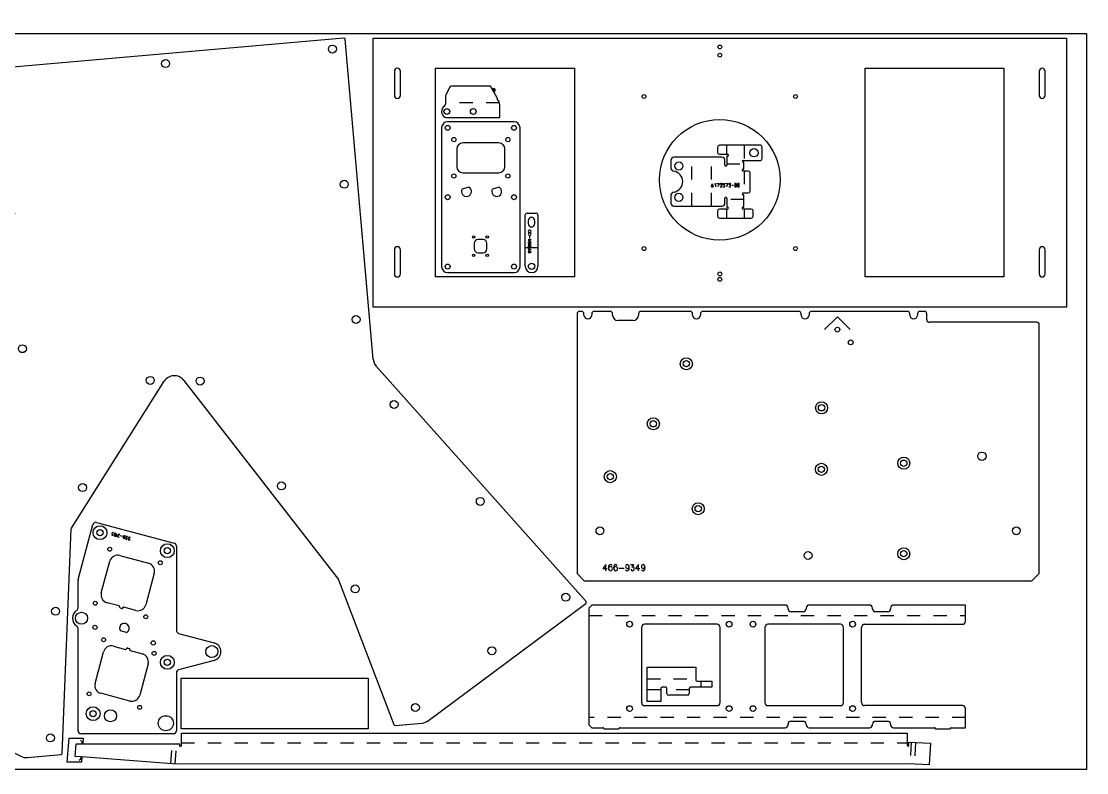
# Model space of a CAD drawing. Extents: x 2802 to 5850, y 680 to 1926.
# Drawn here: x 4084 to 5850, y 680 to 1926 of the extents above; entities that cross this region are included whole.
import ezdxf

# ---------------------------------------------------------------- set-up
doc = ezdxf.new("R2010")
doc.units = 0
doc.linetypes.add('DASHED', pattern=[43.935798, 21.967899, -21.967899])
doc.layers.get('0').update_dxf_attribs({"color": 1, "linetype": 'CONTINUOUS'})
doc.layers.add('DUMMY-LAYOUT', color=1, linetype='CONTINUOUS')
doc.layers.add('DUMMY-LAYOUT-SHEET', color=1, linetype='CONTINUOUS')

# ---------------------------------------------------------------- blocks, each defined once
blk = doc.blocks.new('BASE14-32ITEM01-5')
at = {"color": 1, "linetype": 'CONTINUOUS'}
for p, q in [((0, 446), (1149, 446)), ((0, 0), (0, 446)), ((1149, 446), (1149, 0)), ((35.2, 391), (35.2, 351)), ((45.2, 351), (45.2, 391)), ((103.5, 50), (103.5, 396)), ((103.5, 396), (333.5, 396)), ((333.5, 396), (333.5, 50)), ((815.5, 50), (815.5, 396)), ((815.5, 396), (1045.5, 396)), ((1045.5, 396), (1045.5, 50)), ((1103.8, 391), (1103.8, 351)), ((1113.8, 351), (1113.8, 391)), ((35.2, 95), (35.2, 55)), ((45.2, 55), (45.2, 95)), ((1103.8, 95), (1103.8, 55)), ((1113.8, 55), (1113.8, 95)), ((333.5, 50), (103.5, 50)), ((1045.5, 50), (815.5, 50)), ((1149, 0), (0, 0))]:
    blk.add_line(p, q, dxfattribs=at)
for centre, radius in [((574.5, 431.2), 3.17), ((574.5, 417.5), 3.17), ((448.99, 349.01), 3.17), ((700.01, 349.01), 3.17), ((574.5, 211.02), 100), ((448.99, 96.99), 3.17), ((700.01, 96.99), 3.17), ((574.5, 55), 3.17), ((574.5, 46), 3.17)]:
    blk.add_circle(centre, radius, dxfattribs=at)
for centre, start, end in [((40.2, 391), 0, 180), ((1108.8, 391), 0, 180), ((40.2, 351), 180, 0), ((1108.8, 351), 180, 0), ((40.2, 95), 0, 180), ((1108.8, 95), 0, 180), ((40.2, 55), 180, 0), ((1108.8, 55), 180, 0)]:
    blk.add_arc(centre, 5, start, end, dxfattribs=at)
blk = doc.blocks.new('4669349ITEM01-02')
at = {"color": 1, "linetype": 'CONTINUOUS'}
for p, q in [((0, 442.7), (0, 12)), ((7.5, 446.7), (4, 446.7)), ((11.5, 440.7), (11.5, 442.7)), ((24.5, 442.7), (24.5, 440.7)), ((55, 446.7), (28.5, 446.7)), ((59, 440.7), (59, 442.7)), ((102, 442.7), (102, 440.7)), ((187.5, 446.7), (106, 446.7)), ((191.5, 440.7), (191.5, 442.7)), ((204.5, 442.7), (204.5, 440.7)), ((367.5, 446.7), (208.5, 446.7)), ((371.5, 440.7), (371.5, 442.7)), ((384.5, 442.7), (384.5, 440.7)), ((547.5, 446.7), (388.5, 446.7)), ((551.5, 440.7), (551.5, 442.7)), ((564.5, 442.7), (564.5, 440.7)), ((575.7, 446.7), (568.5, 446.7)), ((579.7, 432.7), (579.7, 442.7)), ((93, 431.7), (68, 431.7)), ((762, 428.7), (583.7, 428.7)), ((766, 12), (766, 424.7)), ((0, 12), (12, 0)), ((12, 0), (754, 0)), ((754, 0), (766, 12))]:
    blk.add_line(p, q, dxfattribs=at)
at = {"color": 8, "linetype": 'CONTINUOUS'}
for p, q in [((431.5, 437.7132), (410.2868, 416.5)), ((452.7132, 416.5), (431.5, 437.7132)), ((47.689504, 26.882888), (42.927599, 20.216221)), ((42.927599, 20.216221), (50.070456, 20.216221)), ((47.689504, 16.882888), (47.689504, 26.882888)), ((69.594266, 21.168602), (78.165694, 21.168602)), ((88.641885, 26.882888), (93.87998, 26.882888)), ((93.87998, 26.882888), (91.022837, 23.073364)), ((91.022837, 23.073364), (93.403789, 23.073364)), ((101.975218, 26.882888), (97.213313, 20.216221)), ((97.213313, 20.216221), (104.35617, 20.216221)), ((101.975218, 16.882888), (101.975218, 26.882888)), ((55.308551, 16.882888), (55.784742, 16.882888)), ((63.87998, 16.882888), (64.35617, 16.882888))]:
    blk.add_line(p, q, dxfattribs=at)
for centre, radius in [((431.5, 416.5), 4), ((453.5, 395.3), 4), ((181.2, 359.9), 10), ((405.3, 286.9), 10), ((126.5, 260.4), 10), ((405, 184.9), 10), ((541.5, 195), 10), ((55.2, 172.7), 10), ((200.9, 119.6), 10), ((541.5, 45), 10)]:
    blk.add_circle(centre, radius, dxfattribs=at)
at = {"color": 1, "linetype": 'CONTINUOUS'}
for centre, radius in [((181.2, 359.9), 5.25), ((405.3, 286.9), 5.25), ((126.5, 260.4), 5.25), ((671, 206.6), 6.9), ((541.5, 195), 5.25), ((55.2, 172.7), 5.25), ((405, 184.9), 5.25), ((200.9, 119.6), 5.25), ((38, 83), 6.5), ((728, 83), 6.5), ((383, 42), 6.5), ((541.5, 45), 5.25)]:
    blk.add_circle(centre, radius, dxfattribs=at)
for centre, radius, start, end in [((4, 442.7), 4, 90, 180), ((7.5, 442.7), 4, 0, 90), ((28.5, 442.7), 4, 90, 180), ((55, 442.7), 4, 0, 90), ((106, 442.7), 4, 90, 180), ((187.5, 442.7), 4, 0, 90), ((208.5, 442.7), 4, 90, 180), ((367.5, 442.7), 4, 0, 90), ((388.5, 442.7), 4, 90, 180), ((547.5, 442.7), 4, 0, 90), ((568.5, 442.7), 4, 90, 180), ((575.7, 442.7), 4, 0, 90), ((18, 440.7), 6.5, 180, 0), ((68, 440.7), 9, 180, 270), ((93, 440.7), 9, 270, 0), ((198, 440.7), 6.5, 180, 0), ((378, 440.7), 6.5, 180, 0), ((558, 440.7), 6.5, 180, 0), ((583.7, 432.7), 4, 180, 270), ((762, 424.7), 4, 0, 90)]:
    blk.add_arc(centre, radius, start, end, dxfattribs=at)
at = {"color": 8, "linetype": 'CONTINUOUS'}
for centre, radius, start, end in [((63.79575, 21.882888), 11.642744, 167, 193), ((55.395096, 20.508456), 3.04233, 91.630102, 194.630102), ((55.376613, 19.869325), 2.987212, 191.694429, 268.694431), ((55.376614, 23.896452), 2.987212, 91.305571, 168.305574), ((55.448517, 23.591391), 3.294471, 34.434949, 92.434948), ((55.308551, 20.216221), 3.333333, 0, 89.999999), ((55.546647, 19.978126), 3.104382, 274.398705, 4.398704), ((72.367178, 21.882888), 11.642744, 167, 193), ((63.966524, 20.508456), 3.04233, 91.630102, 194.630102), ((63.948042, 23.896452), 2.987212, 91.305571, 168.305574), ((63.948042, 19.869325), 2.987212, 191.694429, 268.694431), ((64.019946, 23.591391), 3.294471, 34.434949, 92.434948), ((63.87998, 20.216221), 3.333333, 0, 89.999999), ((64.118075, 19.978126), 3.104382, 274.398705, 4.398704), ((83.641885, 23.78765), 3.104382, 94.398706, 184.398705), ((83.195333, 23.341099), 2.656877, 175.500001, 274.5), ((83.263823, 20.174385), 3.294471, 214.43495, 272.434949), ((83.335727, 23.896452), 2.987212, 11.694426, 88.694429), ((83.335727, 19.869325), 2.987212, 271.305569, 348.305571), ((83.317245, 23.733511), 3.04233, 271.630103, 14.630102), ((74.916591, 21.882888), 11.642744, 347, 13), ((92.04328, 19.869324), 2.987212, 191.694426, 268.694429), ((91.737123, 19.978126), 3.104382, 274.398706, 4.398705), ((93.459148, 21.993605), 1.081177, 33.934948, 92.934949), ((88.742888, 20.236422), 6.089506, 359.809932, 22.809932), ((109.832361, 23.78765), 3.104382, 94.398706, 184.398705), ((109.385809, 23.341099), 2.656877, 175.500001, 274.5), ((109.4543, 20.174385), 3.294471, 214.43495, 272.434949), ((109.526203, 23.896452), 2.987212, 11.694426, 88.694429), ((109.526203, 19.869325), 2.987212, 271.305569, 348.305571), ((109.507721, 23.733511), 3.04233, 271.630103, 14.630102), ((101.107067, 21.882888), 11.642744, 347, 13)]:
    blk.add_arc(centre, radius, start, end, dxfattribs=at)
blk = doc.blocks.new('5651336-00')
at = {"color": 1, "linetype": 'CONTINUOUS'}
for p, q in [((5, 205.399955), (0, 200.399955)), ((0, 200.399955), (0, 7)), ((325, 205.399955), (5, 205.399955)), ((330, 199.399955), (330, 200.399955)), ((355, 194.399955), (335, 194.399955)), ((360, 200.399955), (360, 199.399955)), ((465, 205.399955), (365, 205.399955)), ((470, 199.399955), (470, 200.399955)), ((495, 194.399955), (475, 194.399955)), ((500, 200.399955), (500, 199.399955)), ((624, 205.399955), (505, 205.399955)), ((624, 178.449977), (624, 205.399955)), ((87.3, 168.449977), (87.3, 43.649977)), ((212.5, 173.449977), (92.3, 173.449977)), ((217.5, 43.649977), (217.5, 168.449977)), ((291.8, 168.449977), (291.8, 43.649977)), ((417, 173.449977), (296.8, 173.449977)), ((422, 43.649977), (422, 168.449977)), ((452, 43.649977), (452, 168.449977)), ((457, 173.449977), (619, 173.449977)), ((92.3, 38.649977), (212.5, 38.649977)), ((296.8, 38.649977), (417, 38.649977)), ((619, 38.649977), (457, 38.649977)), ((624, 2), (624, 33.649977)), ((0, 7), (5, 2)), ((5, 2), (24, 2)), ((26, 0), (49, 0)), ((51, 2), (325, 2)), ((330, 7), (330, 8)), ((335, 13), (355, 13)), ((360, 8), (360, 7)), ((365, 2), (465, 2)), ((470, 7), (470, 8)), ((475, 13), (495, 13)), ((500, 8), (500, 7)), ((505, 2), (573, 2)), ((575, 0), (598, 0)), ((600, 2), (624, 2))]:
    blk.add_line(p, q, dxfattribs=at)
at = {"color": 3, "linetype": 'DASHED'}
for p, q in [((0, 188.199955), (624, 188.199955)), ((624, 19.2), (0, 19.2))]:
    blk.add_line(p, q, dxfattribs=at)
at = {"color": 1, "linetype": 'CONTINUOUS'}
for centre in [(67.5, 173.749977), (232.5, 173.749977), (272, 173.749977), (437, 173.749977), (67.5, 33.749977), (232.5, 33.749977), (272, 33.749977), (437, 33.749977)]:
    blk.add_circle(centre, 4.75, dxfattribs=at)
for centre, radius, start, end in [((325, 200.399955), 5, 0, 90), ((335, 199.399955), 5, 180, 270), ((355, 199.399955), 5, 270, 0), ((365, 200.399955), 5, 90, 180), ((465, 200.399955), 5, 0, 90), ((475, 199.399955), 5, 180, 270), ((495, 199.399955), 5, 270, 0), ((505, 200.399955), 5, 90, 180), ((619, 178.449977), 5, 270, 0), ((92.3, 168.449977), 5, 90, 180), ((212.5, 168.449977), 5, 0, 90), ((296.8, 168.449977), 5, 90, 180), ((417, 168.449977), 5, 0, 90), ((457, 168.449977), 5, 90, 180), ((92.3, 43.649977), 5, 180, 270), ((212.5, 43.649977), 5, 270, 0), ((296.8, 43.649977), 5, 180, 270), ((417, 43.649977), 5, 270, 0), ((457, 43.649977), 5, 180, 270), ((619, 33.649977), 5, 0, 90), ((24, 1), 1, 0, 90), ((26, 1), 1, 180, 270), ((49, 1), 1, 270, 0), ((51, 1), 1, 90, 180), ((325, 7), 5, 270, 0), ((335, 8), 5, 90, 180), ((355, 8), 5, 0, 90), ((365, 7), 5, 180, 270), ((465, 7), 5, 270, 0), ((475, 8), 5, 90, 180), ((495, 8), 5, 0, 90), ((505, 7), 5, 180, 270), ((573, 1), 1, 0, 90), ((575, 1), 1, 180, 270), ((598, 1), 1, 270, 0), ((600, 1), 1, 90, 180)]:
    blk.add_arc(centre, radius, start, end, dxfattribs=at)
blk = doc.blocks.new('433-6158-01')
at = {"color": 1, "linetype": 'CONTINUOUS'}
for p, q in [((0, 16.496693), (1.796912, 52.496848)), ((1.796912, 52.496848), (36.997049, 50.899867)), ((36.997049, 50.899867), (1249.597045, 51.003877)), ((1249.597045, 51.003877), (1406.428823, 39.348373)), ((1406.428823, 39.348373), (1407.109277, 48.018217)), ((1407.109277, 48.018217), (1430.380622, 48.018217)), ((1430.380622, 48.018217), (1427.241217, 8.018217)), ((35.5497, 19.999742), (35.550154, 14.699743)), ((38.551439, 0), (38.5497, 20)), ((1241.309695, 20.103166), (1241.311444, 0)), ((1244.309918, 17.503424), (1244.309695, 20.103424)), ((35.550154, 14.699743), (0, 16.496693)), ((1241.311444, 0), (38.551439, 0)), ((1404.715399, 17.517182), (1244.309918, 17.503424)), ((1403.969872, 8.018217), (1404.715399, 17.517182)), ((1427.241217, 8.018217), (1403.969872, 8.018217))]:
    blk.add_line(p, q, dxfattribs=at)
at = {"color": 3, "linetype": 'DASHED'}
for p, q in [((24.668511, 15.249776), (26.471785, 51.377383)), ((31.859332, 14.886302), (33.66446, 51.051062)), ((1251.554606, 50.858394), (1248.936768, 17.503821)), ((1258.734865, 50.324768), (1256.158958, 17.50444)), ((1241.310038, 16.103166), (38.550043, 16))]:
    blk.add_line(p, q, dxfattribs=at)
at = {"color": 11, "linetype": 'CONTINUOUS'}
for p, q in [((1407.860269, 42.250263), (1407.625533, 39.259435)), ((1407.625533, 39.259435), (1417.598116, 38.518288)), ((1410.890543, 44.861285), (1407.860269, 42.250263)), ((1417.598116, 38.518288), (1415.949918, 17.518146)), ((1405.919098, 17.517286), (1405.674178, 14.396693)), ((1405.674178, 14.396693), (1408.502605, 11.568266)), ((1415.949918, 17.518146), (1405.919098, 17.517286))]:
    blk.add_line(p, q, dxfattribs=at)
at = {"color": 1, "linetype": 'CONTINUOUS'}
for centre in [(37.0497, 19.999871), (1242.809695, 20.103295)]:
    blk.add_arc(centre, 1.5, 0.004927, 180.004915, dxfattribs=at)
blk = doc.blocks.new('6173573ITEM01-00')
at = {"color": 1, "linetype": 'CONTINUOUS'}
for p, q in [((77.189915, 117.679644), (77.189915, 108.679643)), ((148.130625, 120.679644), (80.189915, 120.679644)), ((151.130626, 98.679643), (151.130626, 117.679644)), ((0, 95.914824), (0, 82.638926)), ((84.410269, 100.914824), (5, 100.914824)), ((80.189915, 105.679643), (94.041755, 105.679643)), ((89.410269, 87.919823), (89.410269, 95.914824)), ((93.91027, 102.679643), (92.410269, 102.679643)), ((92.410269, 102.679643), (92.410269, 87.919823)), ((119.278785, 95.679643), (148.130625, 95.679643)), ((120.910271, 92.679643), (119.410271, 92.679643)), ((120.910271, 80.919823), (120.910271, 92.679643)), ((128.130625, 77.919823), (119.278785, 77.919823)), ((119.410271, 80.919823), (120.910271, 80.919823)), ((131.130625, 44.759821), (131.130625, 74.919823)), ((0, 38.040718), (0, 24.76482)), ((119.278785, 41.759821), (128.130625, 41.759821)), ((120.910271, 38.759821), (119.410271, 38.759821)), ((120.910271, 18.000001), (120.910271, 38.759821)), ((5, 19.76482), (84.410269, 19.76482)), ((89.410269, 24.76482), (89.410269, 32.759821)), ((92.410269, 32.759821), (92.410269, 18.000001)), ((92.410269, 18.000001), (93.91027, 18.000001)), ((119.410271, 18.000001), (120.910271, 18.000001)), ((77.189915, 12.000001), (77.189915, 3)), ((94.041755, 15.000001), (80.189915, 15.000001)), ((80.189915, 0), (133.130625, 0)), ((133.130625, 15.000001), (119.278785, 15.000001)), ((136.130625, 3), (136.130625, 12.000001))]:
    blk.add_line(p, q, dxfattribs=at)
at = {"color": 3, "linetype": 'DASHED'}
for p, q in [((92.300093, 105.679643), (92.300093, 120.679644)), ((121.020448, 120.679644), (121.020448, 95.679643)), ((34.640651, 19.76482), (34.640651, 100.914824)), ((66.994221, 19.76482), (66.994221, 100.914824)), ((92.410269, 89.790973), (120.910271, 89.790973)), ((121.020448, 77.919823), (121.020448, 41.759821)), ((120.910271, 30.88867), (92.410269, 30.88867)), ((92.300093, 0), (92.300093, 15.000001)), ((121.020448, 15.000001), (121.020448, 0))]:
    blk.add_line(p, q, dxfattribs=at)
at = {"color": 8, "linetype": 'CONTINUOUS'}
for p, q in [((66.994221, 53.966955), (68.794221, 57.566955)), ((66.994221, 52.766955), (66.994221, 53.966955)), ((68.194221, 54.866955), (68.794221, 54.866955)), ((69.994221, 53.666955), (69.994221, 52.766955)), ((72.394221, 56.366955), (73.594221, 57.566955)), ((73.594221, 57.566955), (73.594221, 51.566955)), ((76.594221, 56.666955), (76.594221, 57.566955)), ((76.594221, 57.566955), (79.594221, 57.566955)), ((79.594221, 56.666955), (77.494221, 51.566955)), ((79.594221, 57.566955), (79.594221, 56.666955)), ((81.394221, 57.566955), (83.194221, 57.566955)), ((81.994221, 54.866955), (83.194221, 54.866955)), ((84.394221, 56.366955), (84.394221, 56.066955)), ((84.394221, 52.766955), (84.394221, 53.666955)), ((86.194221, 55.166955), (86.194221, 57.566955)), ((86.194221, 57.566955), (89.194221, 57.566955)), ((87.994221, 55.166955), (86.194221, 55.166955)), ((89.194221, 52.766955), (89.194221, 53.966955)), ((90.994221, 56.666955), (90.994221, 57.566955)), ((90.994221, 57.566955), (93.994221, 57.566955)), ((93.994221, 56.666955), (91.894221, 51.566955)), ((93.994221, 57.566955), (93.994221, 56.666955)), ((95.794221, 57.566955), (97.594221, 57.566955)), ((96.394221, 54.866955), (97.594221, 54.866955)), ((98.794221, 56.366955), (98.794221, 56.066955)), ((98.794221, 52.766955), (98.794221, 53.666955)), ((100.594221, 54.266955), (103.594221, 54.266955)), ((105.694221, 56.366955), (105.694221, 52.766955)), ((107.194221, 57.566955), (106.894221, 57.566955)), ((108.394221, 52.766955), (108.394221, 56.366955)), ((110.494221, 56.366955), (110.494221, 52.766955)), ((111.994221, 57.566955), (111.694221, 57.566955)), ((113.194221, 52.766955), (113.194221, 56.366955)), ((68.794221, 51.566955), (68.194221, 51.566955)), ((81.394221, 51.566955), (83.194221, 51.566955)), ((86.194221, 51.566955), (87.994221, 51.566955)), ((95.794221, 51.566955), (97.594221, 51.566955)), ((106.894221, 51.566955), (107.194221, 51.566955)), ((111.694221, 51.566955), (111.994221, 51.566955))]:
    blk.add_line(p, q, dxfattribs=at)
at = {"color": 1, "linetype": 'CONTINUOUS'}
for centre, radius in [((137.630625, 108.179643), 6.9), ((13.100001, 86.399823), 6.75), ((13.100001, 34.279821), 6.75)]:
    blk.add_circle(centre, radius, dxfattribs=at)
for centre, radius, start, end in [((80.189915, 117.679644), 3, 90, 180), ((80.189915, 108.679643), 3, 180, 270), ((148.130625, 117.679644), 3, 0, 90), ((5, 95.914824), 5, 90, 180), ((84.410269, 95.914824), 5, 0, 90), ((93.91027, 104.179643), 1.5, 270, 0.00059), ((93.970682, 104.240524), 1.440874, 357.579006, 87.172634), ((119.349919, 94.240467), 1.440932, 92.829637, 182.419289), ((119.410271, 94.179643), 1.5, 180, 270), ((148.130625, 98.679643), 3, 270, 0), ((5, 82.638926), 5, 180, 262.337744), ((2, 60.339822), 17.500001, 277.662256, 82.337744), ((90.910269, 87.919823), 1.5, 180, 0), ((119.349864, 79.358947), 1.440879, 177.579211, 267.172429), ((119.410271, 79.419823), 1.5, 90, 180.00059), ((128.130625, 74.919823), 3, 0, 90), ((5, 38.040718), 5, 97.662256, 180), ((119.349918, 40.320646), 1.440932, 92.829631, 182.419295), ((119.410271, 40.259821), 1.5, 180, 270), ((128.130625, 44.759821), 3, 270, 0), ((5, 24.76482), 5, 180, 270), ((84.410269, 24.76482), 5, 270, 0), ((90.910269, 32.759821), 1.5, 0, 180), ((93.91027, 16.500001), 1.5, 0, 90), ((119.410271, 16.500001), 1.5, 90, 180.000595), ((80.189915, 12.000001), 3, 90, 180), ((80.189915, 3), 3, 180, 270), ((93.970622, 16.439176), 1.440932, 272.829631, 2.419295), ((119.349864, 16.439125), 1.440879, 177.579224, 267.172421), ((133.130625, 12.000001), 3, 0, 90), ((133.130625, 3), 3, 270, 0)]:
    blk.add_arc(centre, radius, start, end, dxfattribs=at)
at = {"color": 8, "linetype": 'CONTINUOUS'}
for centre, start, end in [((68.194221, 53.666955), 90, 179.999999), ((68.794221, 53.666955), 0, 89.999999), ((83.194221, 56.366955), 0, 89.999999), ((83.194221, 56.066955), 270, 359.999999), ((83.194221, 53.666955), 0, 89.999999), ((87.994221, 53.966955), 0, 89.999999), ((97.594221, 56.366955), 0, 89.999999), ((97.594221, 56.066955), 270, 359.999999), ((97.594221, 53.666955), 0, 89.999999), ((106.894221, 56.366955), 90.000001, 180), ((107.194221, 56.366955), 0.000001, 90), ((111.694221, 56.366955), 90.000001, 180), ((111.994221, 56.366955), 0.000001, 90), ((68.194221, 52.766955), 180, 269.999999), ((68.794221, 52.766955), 270, 359.999999), ((83.194221, 52.766955), 270, 359.999999), ((87.994221, 52.766955), 270, 359.999999), ((97.594221, 52.766955), 270, 359.999999), ((106.894221, 52.766955), 180.000001, 270), ((107.194221, 52.766955), 270.000001, 0), ((111.694221, 52.766955), 180.000001, 270), ((111.994221, 52.766955), 270.000001, 0)]:
    blk.add_arc(centre, 1.2, start, end, dxfattribs=at)
blk = doc.blocks.new('87603496-A')
at = {"color": 1, "linetype": 'CONTINUOUS'}
for p, q in [((0, 0), (0, 56.696681)), ((0, 56.696681), (81, 56.696681)), ((81, 56.696681), (81, 35.348341)), ((23, 21.348341), (23, 0)), ((31, 23.348341), (25, 23.348341)), ((33, 13), (33, 21.348341)), ((70, 21.348341), (70, 13)), ((107.348341, 23.348341), (72, 23.348341)), ((83, 33.348341), (107.348341, 33.348341)), ((107.348341, 33.348341), (107.348341, 23.348341)), ((23, 0), (0, 0)), ((67, 10), (36, 10))]:
    blk.add_line(p, q, dxfattribs=at)
at = {"color": 3, "linetype": 'DASHED'}
for p, q in [((0, 37.522511), (81, 37.522511)), ((23, 19.17417), (0, 19.17417)), ((70, 19.17417), (33, 19.17417)), ((89.17417, 33.348341), (89.17417, 23.348341))]:
    blk.add_line(p, q, dxfattribs=at)
at = {"color": 1, "linetype": 'CONTINUOUS'}
for centre, radius, start, end in [((83, 35.348341), 2, 180, 270), ((25, 21.348341), 2, 90, 180), ((31, 21.348341), 2, 0, 90), ((72, 21.348341), 2, 90, 180), ((36, 13), 3, 180, 270), ((67, 13), 3, 270, 0)]:
    blk.add_arc(centre, radius, start, end, dxfattribs=at)
blk = doc.blocks.new('470-8278-02')
at = {"color": 1, "linetype": 'CONTINUOUS'}
for p, q in [((965.605085, 1233.203801), (546.249148, 920.761987)), ((1139.419737, 955.70374), (968.501974, 1232.650374)), ((1142.4, 900.3), (1142.4, 945.2)), ((0, 914.8), (0, 318.8)), ((534.3, 916.8), (2, 916.8)), ((893.850168, 827.722936), (1140.949832, 898.377064)), ((542.166898, 601.212017), (893.31669, 827.481202)), ((769.989571, 394.307875), (540.895712, 568.47875)), ((1140.654508, 346.48374), (770.945492, 393.91626)), ((1142.4, 288.4), (1142.4, 344.5)), ((2, 316.8), (534.3, 316.8)), ((546.249148, 312.838013), (965.605085, 0.396199)), ((968.501974, 0.949626), (1139.419737, 277.89626))]:
    blk.add_line(p, q, dxfattribs=at)
for centre in [(955.4, 1200.3), (784.8, 1073.2), (1033.1, 1070.6), (612.4, 944.8), (1115.8, 936.3), (16.5, 894.4), (241.5, 894.4), (466.5, 894.4), (911.4, 854.1), (730.5, 747), (16.5, 616.8), (545.6, 627.8), (537.3, 545.7), (704.5, 418.6), (905, 356.1), (16.5, 339.2), (241.5, 339.2), (466.5, 339.2), (1113.3, 329.3), (612.4, 288.8), (1039.1, 172.6), (784.8, 160.4), (955.4, 33.3)]:
    blk.add_circle(centre, 6.6, dxfattribs=at)
for centre, radius, start, end in [((966.8, 1231.6), 2, 31.680832, 126.688012), ((1122.4, 945.2), 20, 0, 31.680832), ((534.3, 936.8), 20, 270, 306.688012), ((2, 914.8), 2, 90, 180), ((1140.4, 900.3), 2, 285.957019, 0), ((894.4, 825.8), 2, 105.957019, 122.796378), ((553, 584.4), 20, 122.796378, 232.755728), ((771.2, 395.9), 2, 232.755728, 262.689068), ((1140.4, 344.5), 2, 0, 82.689068), ((2, 318.8), 2, 180, 270), ((534.3, 296.8), 20, 53.311988, 90), ((1122.4, 288.4), 20, 328.319168, 0), ((966.8, 2), 2, 233.311988, 328.319168)]:
    blk.add_arc(centre, radius, start, end, dxfattribs=at)
blk = doc.blocks.new('9Y9194-00')
at = {"color": 1, "linetype": 'CONTINUOUS'}
for p, q in [((0, 10.5), (0, 95.660911)), ((3, 98.660911), (18, 98.660911)), ((21, 95.660911), (21, 10.5)), ((4.945, 86.045911), (4.945, 81.275911)), ((16.055, 81.275911), (16.055, 86.045911))]:
    blk.add_line(p, q, dxfattribs=at)
at = {"color": 8, "linetype": 'CONTINUOUS'}
for p, q in [((9.655644, 54.446318), (4.655644, 54.446318)), ((4.655644, 54.446318), (7.988977, 52.065365)), ((7.988977, 70.160604), (6.322311, 70.160604)), ((6.322311, 66.82727), (7.988977, 66.82727)), ((7.988977, 65.636794), (6.322311, 65.636794)), ((6.322311, 62.303461), (7.988977, 62.303461)), ((7.512787, 56.82727), (7.512787, 61.112984)), ((7.988977, 52.065365), (7.988977, 55.636794)), ((4.655644, 46.82727), (9.655644, 46.82727)), ((4.655644, 40.636794), (7.036596, 38.732032)), ((4.655644, 36.82727), (7.036596, 38.732032)), ((7.036596, 38.732032), (9.655644, 38.732032))]:
    blk.add_line(p, q, dxfattribs=at)
at = {"color": 3, "linetype": 'DASHED'}
blk.add_line((0, 41.830455), (21, 41.830455), dxfattribs=at)
at = {"color": 1, "linetype": 'CONTINUOUS'}
blk.add_circle((10.5, 10.5), 5.25, dxfattribs=at)
for centre, radius, start, end in [((3, 95.660911), 3, 90, 180), ((10.5, 86.045911), 5.555, 0, 180), ((18, 95.660911), 3, 0, 90), ((10.5, 81.275911), 5.555, 180, 0), ((10.5, 10.5), 10.5, 180, 0)]:
    blk.add_arc(centre, radius, start, end, dxfattribs=at)
at = {"color": 8, "linetype": 'CONTINUOUS'}
for centre, radius, start, end in [((6.322311, 68.493937), 1.666667, 90.000001, 270), ((6.322311, 63.970127), 1.666667, 90.000001, 270), ((7.988977, 68.493937), 1.666667, 270.000001, 90), ((7.988977, 63.970127), 1.666667, 270.000001, 90), ((6.148862, 49.412287), 1.493606, 101.694426, 178.694429), ((6.203263, 49.565365), 1.552191, 184.398706, 274.398705), ((3.863161, 45.488861), 1.555432, 14.369898, 59.369897), ((6.148862, 43.22181), 1.493606, 101.694426, 178.694429), ((6.203263, 43.374889), 1.552191, 184.398706, 274.398705), ((6.148862, 34.174191), 1.493606, 101.694426, 178.694429), ((7.155644, 45.202719), 5.821372, 77, 103), ((7.155644, 39.012242), 5.821372, 77, 103), ((7.155644, 29.964623), 5.821372, 77, 103), ((6.230333, 49.403045), 1.521165, 1.630103, 104.630102), ((6.230333, 43.212569), 1.521165, 1.630103, 104.630102), ((6.230333, 34.16495), 1.521165, 1.630103, 104.630102), ((6.426539, 49.34209), 1.328438, 265.500001, 4.5), ((6.426539, 43.151614), 1.328438, 265.500001, 4.5), ((8.162426, 49.412287), 1.493606, 1.305569, 78.305571), ((8.162426, 43.221811), 1.493606, 1.305569, 78.305571), ((8.162426, 34.174192), 1.493606, 1.305569, 78.305571), ((8.009896, 49.376335), 1.647236, 304.43495, 2.434949), ((8.009896, 43.185859), 1.647236, 304.43495, 2.434949), ((6.203263, 34.32727), 1.552191, 184.398706, 274.398705), ((6.426539, 34.103994), 1.328438, 265.500001, 4.5), ((8.009896, 34.13824), 1.647236, 304.43495, 2.434949)]:
    blk.add_arc(centre, radius, start, end, dxfattribs=at)
blk = doc.blocks.new('5683207-01')
at = {"color": 1, "linetype": 'CONTINUOUS'}
for p, q in [((240, 130), (10, 130)), ((0, 120), (0, 10)), ((250, 10), (250, 120)), ((141.604228, 84.704888), (138.604886, 95.898585)), ((165.6, 94.9), (165.6, 35)), ((205, 104.9), (175.6, 104.9)), ((215, 35), (215, 94.9)), ((48.6, 75.9), (39.3, 75.9)), ((32.9, 69.5), (32.9, 61.4)), ((39.3, 55), (48.6, 55)), ((55, 61.4), (55, 69.5)), ((141.602628, 34.702112), (138.602112, 45.900188)), ((175.6, 25), (205, 25)), ((10, 0), (240, 0))]:
    blk.add_line(p, q, dxfattribs=at)
for centre, radius in [((10, 120), 4.1), ((125, 120), 4.1), ((240, 120), 4.1), ((160.1, 109.7), 3.5), ((220.5, 109.7), 3.5), ((28.7, 76.9), 2.15), ((59.1, 76.9), 2.15), ((28.7, 54.4), 2.15), ((59.1, 54.4), 2.15), ((160.1, 20.2), 3.5), ((220.5, 20.2), 3.5), ((10, 10), 4.1), ((125, 10), 4.1), ((240, 10), 4.1)]:
    blk.add_circle(centre, radius, dxfattribs=at)
for centre, radius, start, end in [((10, 120), 10, 90, 180), ((240, 120), 10, 0, 90), ((134.5, 88.8), 8.2, 59.960569, 330.039431), ((175.6, 94.9), 10, 90, 180), ((205, 94.9), 10, 0, 90), ((39.3, 69.5), 6.4, 90, 180), ((48.6, 69.5), 6.4, 0, 90), ((39.3, 61.4), 6.4, 180, 270), ((48.6, 61.4), 6.4, 270, 0), ((134.5, 38.8), 8.2, 59.982958, 330.017042), ((175.6, 35), 10, 180, 270), ((205, 35), 10, 270, 0), ((10, 10), 10, 180, 270), ((240, 10), 10, 270, 0)]:
    blk.add_arc(centre, radius, start, end, dxfattribs=at)
blk = doc.blocks.new('TDATUM')
at = {"color": 5, "linetype": 'CONTINUOUS'}
for p, q in [((1, -1), (-1, 1)), ((1, 1), (-1, -1))]:
    blk.add_line(p, q, dxfattribs=at)
at = {"color": 6, "linetype": 'CONTINUOUS'}
for p, q in [((-1.5, -0.5), (-3, -0.5)), ((-3, -1.5), (-3, -0.5)), ((-3, -1.5), (-1.5, -1.5)), ((-1.5, -3), (-1.5, -1.5)), ((-0.5, -1.5), (-0.5, -3)), ((0.5, -1.5), (0.5, -3)), ((1.5, -0.5), (3, -0.5)), ((3, -1.5), (1.5, -1.5)), ((1.5, -3), (1.5, -1.5)), ((3, -1.5), (3, -0.5))]:
    blk.add_line(p, q, dxfattribs=at)
for centre in [(-1, -3), (1, -3)]:
    blk.add_circle(centre, 0.5, dxfattribs=at)
for centre, start, end in [((-1.5, -1.5), 0, 90), ((1.5, -1.5), 90, 180)]:
    blk.add_arc(centre, 1, start, end, dxfattribs=at)
blk = doc.blocks.new('5901142ITEM-01')
at = {"color": 1, "linetype": 'CONTINUOUS'}
for p, q in [((12.923482, 49.893721), (6.874118, 36.907751)), ((81.1, 52.204645), (16.549365, 52.204645)), ((92.128506, 32.853372), (81.1, 52.204645)), ((6.5, 35.218676), (6.5, 22.306502)), ((94.651836, 27.204645), (93.212335, 28.372968)), ((96.5, 21), (94.651836, 27.204645)), ((96.5, 0), (96.5, 21)), ((7.492655, 0), (96.5, 0))]:
    blk.add_line(p, q, dxfattribs=at)
at = {"color": 3, "linetype": 'DASHED'}
blk.add_line((95.575918, 24.102323), (6.5, 24.102323), dxfattribs=at)
at = {"color": 1, "linetype": 'CONTINUOUS'}
for centre in [(8.6, 10), (52.4, 10)]:
    blk.add_circle(centre, 4.75, dxfattribs=at)
for centre, radius, start, end in [((10.5, 35.218676), 4, 155.022083, 180), ((16.549365, 48.204645), 4, 90, 155.022083), ((10.9, 10), 10.9, 124.316116, 240.408154), ((2.5, 22.306502), 4, 304.316116, 0), ((95.1, 30.704645), 3, 161.793275, 231.007282), ((90.825291, 32.110654), 1.5, 341.793275, 29.679297), ((7.492655, 4), 4, 240.408154, 270)]:
    blk.add_arc(centre, radius, start, end, dxfattribs=at)
at = {"rotation": 120}
blk.add_blockref('TDATUM', (85.135366, 45.123951), dxfattribs=at)
blk = doc.blocks.new('BASE14-32ITEM03-5-')
at = {"color": 1, "linetype": 'CONTINUOUS'}
for p, q in [((0, 84), (310, 84)), ((0, 0), (0, 84)), ((310, 84), (310, 0)), ((310, 0), (0, 0))]:
    blk.add_line(p, q, dxfattribs=at)
blk = doc.blocks.new('5592193ITEM02-02')
at = {"color": 1, "linetype": 'CONTINUOUS'}
for p, q in [((41.30163, 305.560731), (189.130175, 345.17127)), ((195.2539, 341.635736), (239.156487, 177.78905)), ((62.640382, 206.604906), (37.766096, 299.437006)), ((125.25, 271.85), (174.75, 271.85)), ((111.75, 204.35), (111.75, 258.35)), ((188.25, 258.35), (188.25, 204.35)), ((7.5, 170.490381), (60.310753, 200.980684)), ((146, 190.85), (125.25, 190.85)), ((151, 187.85), (149, 187.85)), ((174.75, 190.85), (154, 190.85)), ((159.689339, 163.25), (170.310661, 163.25)), ((75.980605, 142.5), (15, 142.5)), ((247.896072, 145.172475), (259.829629, 100.635833)), ((117.007006, 3.705905), (80.810234, 138.794095)), ((154.25, 124.15), (175, 124.15)), ((178, 127.15), (180, 127.15)), ((183, 124.15), (203.75, 124.15)), ((140.75, 56.65), (140.75, 110.65)), ((217.25, 110.65), (217.25, 56.65)), ((260, 99.341738), (260, 5)), ((203.75, 43.15), (154.25, 43.15)), ((255, 0), (121.836635, 0))]:
    blk.add_line(p, q, dxfattribs=at)
at = {"color": 8, "linetype": 'CONTINUOUS'}
for p, q in [((194.47673, 14.310713), (194.238635, 12.167856)), ((196.857683, 14.310713), (194.47673, 14.310713)), ((199.00054, 14.310713), (198.762445, 12.167856)), ((201.381492, 14.310713), (199.00054, 14.310713)), ((207.095778, 11.45357), (211.381492, 11.45357)), ((214.47673, 10.97738), (212.810064, 9.310713)), ((212.810064, 9.310713), (215.191016, 9.310713)), ((217.333873, 14.310713), (217.333873, 9.310713)), ((222.571969, 14.310713), (225.191016, 14.310713)), ((225.191016, 14.310713), (223.762445, 12.405951)), ((223.762445, 12.405951), (224.952921, 12.405951))]:
    blk.add_line(p, q, dxfattribs=at)
for centre, radius in [((178.462433, 307.754167), 11.5), ((57.905036, 291.892267), 12.5), ((149.687227, 303.65806), 10), ((81.628381, 193.696278), 11.5), ((15, 157.5), 10), ((238, 160), 10), ((129.509905, 15), 11.5), ((245, 15), 11.5)]:
    blk.add_circle(centre, radius, dxfattribs=at)
at = {"color": 1, "linetype": 'CONTINUOUS'}
for centre, radius in [((178.462433, 307.754167), 5.1), ((106.65, 277.7), 3.25), ((193.35, 277.7), 3.25), ((81.628381, 193.696278), 5.1), ((106.65, 185), 3.25), ((193.35, 185), 3.25), ((112.5, 168.65), 3.5), ((212.5, 168.65), 3.5), ((135.65, 130), 3.25), ((222.35, 130), 3.25), ((135.65, 37.3), 3.25), ((222.35, 37.3), 3.25), ((129.509905, 15), 5.1), ((245, 15), 5.1)]:
    blk.add_circle(centre, radius, dxfattribs=at)
for centre, radius, start, end in [((190.424271, 340.341641), 5, 15, 105), ((42.595725, 300.731101), 5, 105, 195), ((125.25, 258.35), 13.5, 90, 180), ((174.75, 258.35), 13.5, 0, 90), ((57.810753, 205.310811), 5, 300, 15), ((125.25, 204.35), 13.5, 180, 270), ((174.75, 204.35), 13.5, 270, 0), ((146, 189.85), 1, 0, 90), ((149, 189.85), 2, 180, 270), ((151, 189.85), 2, 270, 0), ((154, 189.85), 1, 90, 180), ((243.986116, 179.083145), 5, 195, 252.584087), ((15, 157.5), 15, 120, 270), ((165, 157.5), 8.125, 138.189685, 41.810315), ((159.689339, 162.25), 1, 90, 138.189685), ((170.310661, 162.25), 1, 41.810315, 90), ((238, 160), 15, 317.415913, 72.584087), ((75.980605, 137.5), 5, 15, 90), ((252.725701, 146.46657), 5, 137.415913, 195), ((154.25, 110.65), 13.5, 90, 180), ((175, 125.15), 1, 270, 0), ((178, 125.15), 2, 90, 180), ((180, 125.15), 2, 0, 90), ((183, 125.15), 1, 180, 270), ((203.75, 110.65), 13.5, 0, 90), ((255, 99.341738), 5, 0, 15), ((154.25, 56.65), 13.5, 180, 270), ((203.75, 56.65), 13.5, 270, 0), ((121.836635, 5), 5, 195, 270), ((255, 5), 5, 270, 0)]:
    blk.add_arc(centre, radius, start, end, dxfattribs=at)
at = {"color": 8, "linetype": 'CONTINUOUS'}
for centre, radius, start, end in [((195.490345, 11.154241), 1.61065, 129, 141), ((195.278165, 11.192123), 1.454536, 93.434949, 123.434949), ((195.939333, 10.803931), 1.493606, 191.694426, 268.694429), ((195.786254, 10.065787), 2.646078, 77, 103), ((195.786254, 10.858332), 1.552191, 274.398706, 4.398705), ((195.917263, 11.465531), 1.266652, 21.499998, 68.5), ((194.765038, 10.841123), 2.572446, 3.036243, 25.036243), ((200.014155, 11.154241), 1.61065, 129, 141), ((199.801975, 11.192123), 1.454536, 93.434949, 123.434949), ((200.463143, 10.803931), 1.493606, 191.694426, 268.694429), ((200.310064, 10.065787), 2.646078, 77, 103), ((200.310064, 10.858332), 1.552191, 274.398706, 4.398705), ((200.441072, 11.465531), 1.266652, 21.499998, 68.5), ((199.288848, 10.841123), 2.572446, 3.036243, 25.036243), ((204.595778, 12.763094), 1.552191, 94.398706, 184.398705), ((204.372502, 12.539818), 1.328438, 175.500001, 274.5), ((204.406748, 10.956461), 1.647236, 214.43495, 272.434949), ((204.442699, 12.817495), 1.493606, 11.694426, 88.694429), ((204.433458, 12.736024), 1.521165, 271.630103, 14.630102), ((204.442699, 10.803931), 1.493606, 271.305569, 348.305571), ((200.233131, 11.810713), 5.821372, 347, 13), ((213.959049, 12.908122), 1.403205, 88.305569, 171.305571), ((213.96453, 12.90149), 1.409683, 29.536243, 88.536243), ((212.133263, 13.479028), 3.42784, 313.130102, 333.130102), ((213.075476, 12.763094), 2.273753, 338.500002, 21.5), ((215.995464, 15.103196), 1.555432, 284.369898, 329.369897), ((220.071969, 12.763094), 1.552191, 94.398706, 184.398705), ((219.848693, 12.539818), 1.328438, 175.500001, 274.5), ((219.882938, 10.956461), 1.647236, 214.43495, 272.434949), ((219.91889, 12.817495), 1.493606, 11.694426, 88.694429), ((219.909649, 12.736024), 1.521165, 271.630103, 14.630102), ((219.91889, 10.803931), 1.493606, 271.305569, 348.305571), ((215.709322, 11.810713), 5.821372, 347, 13), ((224.272666, 10.803931), 1.493606, 191.694426, 268.694429), ((224.119588, 10.858332), 1.552191, 274.398706, 4.398705), ((224.9806, 11.866072), 0.540589, 33.934948, 92.934949), ((222.62247, 10.98748), 3.044753, 359.809932, 22.809932)]:
    blk.add_arc(centre, radius, start, end, dxfattribs=at)

msp = doc.modelspace()

# ---------------------------------------------------------------- linework, layer by layer
at = {"layer": 'DUMMY-LAYOUT-SHEET', "color": 1, "linetype": 'CONTINUOUS'}
for p, q in [((5849.69697, 1904.933913), (2801.69697, 1904.933913)), ((5849.69697, 685.733913), (5849.69697, 1904.933913)), ((2801.69697, 685.733913), (5849.69697, 685.733913))]:
    msp.add_line(p, q, dxfattribs=at)

# ---------------------------------------------------------------- block references
at = {"layer": 'DUMMY-LAYOUT'}
for name, p, rotation in [('470-8278-02', (3707.276139, 1818.027129), -85), ('5683207-01', (4910.639026, 1508.933913), 90), ('5592193ITEM02-02', (4455.069875, 1028.921514), 164.999927), ('433-6158-01', (5590.7024, 745.355761), 180)]:
    msp.add_blockref(name, p, dxfattribs=dict(at, rotation=rotation))
for name, p in [('BASE14-32ITEM01-5', (4667.134206, 1451.808913)), ('5901142ITEM-01', (4780.647278, 1766.058913)), ('6173573ITEM01-00', (5160.748338, 1599.371513)), ('9Y9194-00', (4919.220546, 1508.933913)), ('4669349ITEM01-02', (5005.009158, 997.983913)), ('5651336-00', (5024.718058, 752.480713)), ('87603496-A', (5121.153618, 798.255713)), ('BASE14-32ITEM03-5-', (4349.056578, 752.480713))]:
    msp.add_blockref(name, p, dxfattribs=at)

doc.saveas('drawing.dxf')
